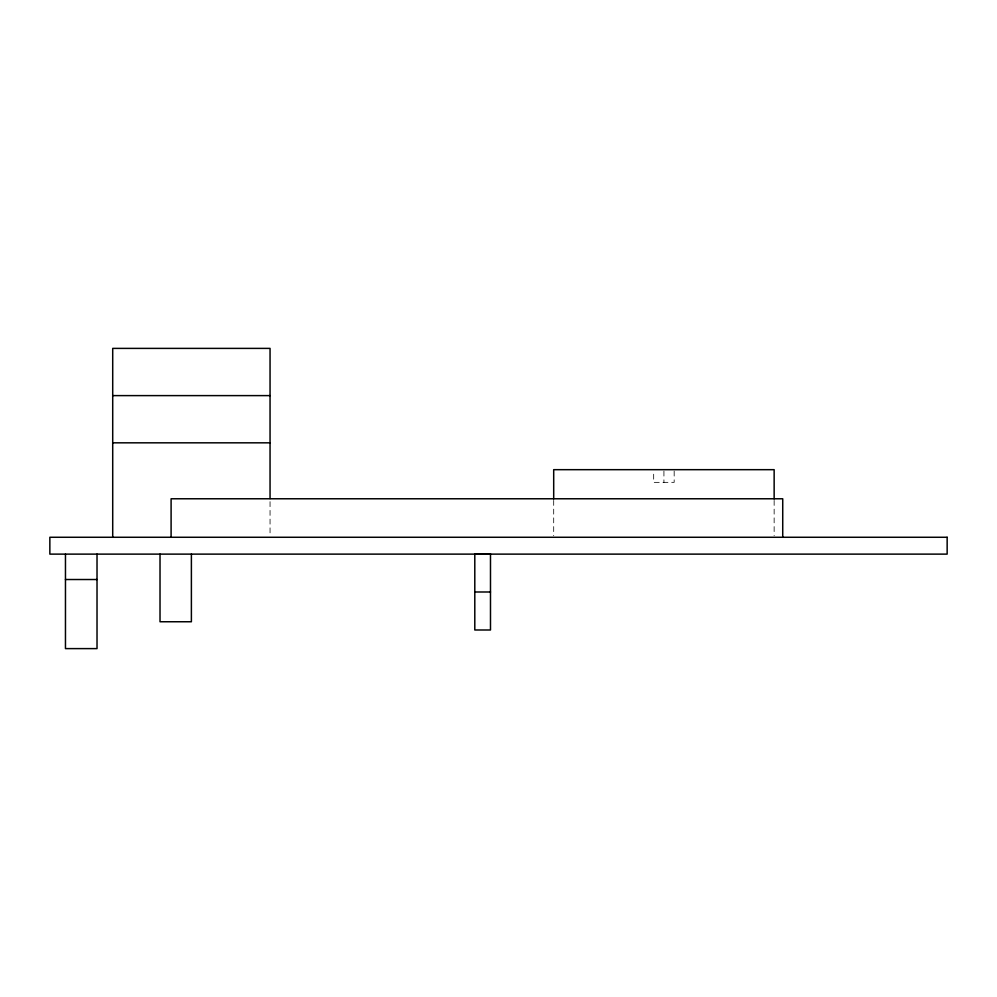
<?xml version="1.0" encoding="UTF-8"?>
<svg xmlns="http://www.w3.org/2000/svg" width="997" height="997" viewBox="0 0 997 997"><rect width="100%" height="100%" fill="white"/><g stroke="black" fill="none" stroke-linecap="round" stroke-linejoin="round"><path stroke-width="0.75" stroke-dasharray="4.99 3.74" d="M674.171 471.083L674.171 482.336L661.273 482.361L653.671 482.361L653.671 471.083M774.146 500.407L774.146 535.738M663.927 471.083L663.927 482.336M553.696 500.407L553.696 535.738M270.05 501.665L270.05 535.725"/><path stroke-width="1.5" d="M112.711 395.61L270.05 395.61M112.711 442.83L270.05 442.83M65.466 579.519L97.021 579.519M474.796 591.994L490.487 591.994M782.732 537.271L782.732 498.774L171.098 498.774L171.098 537.271M774.146 498.861L774.146 469.674L553.696 469.674L553.696 498.861M270.05 498.562L270.05 348.389L112.711 348.389L112.711 537.271M191.387 554.12L191.387 621.754L160.019 621.754L160.019 554.12M97.021 554.12L97.021 648.611L65.466 648.611L65.466 554.12M947.15 537.271L49.85 537.271L49.85 554.12L947.15 554.12L947.15 537.271M490.487 554.008L474.796 554.008L474.796 629.992L490.487 629.992L490.487 554.008"/></g></svg>
